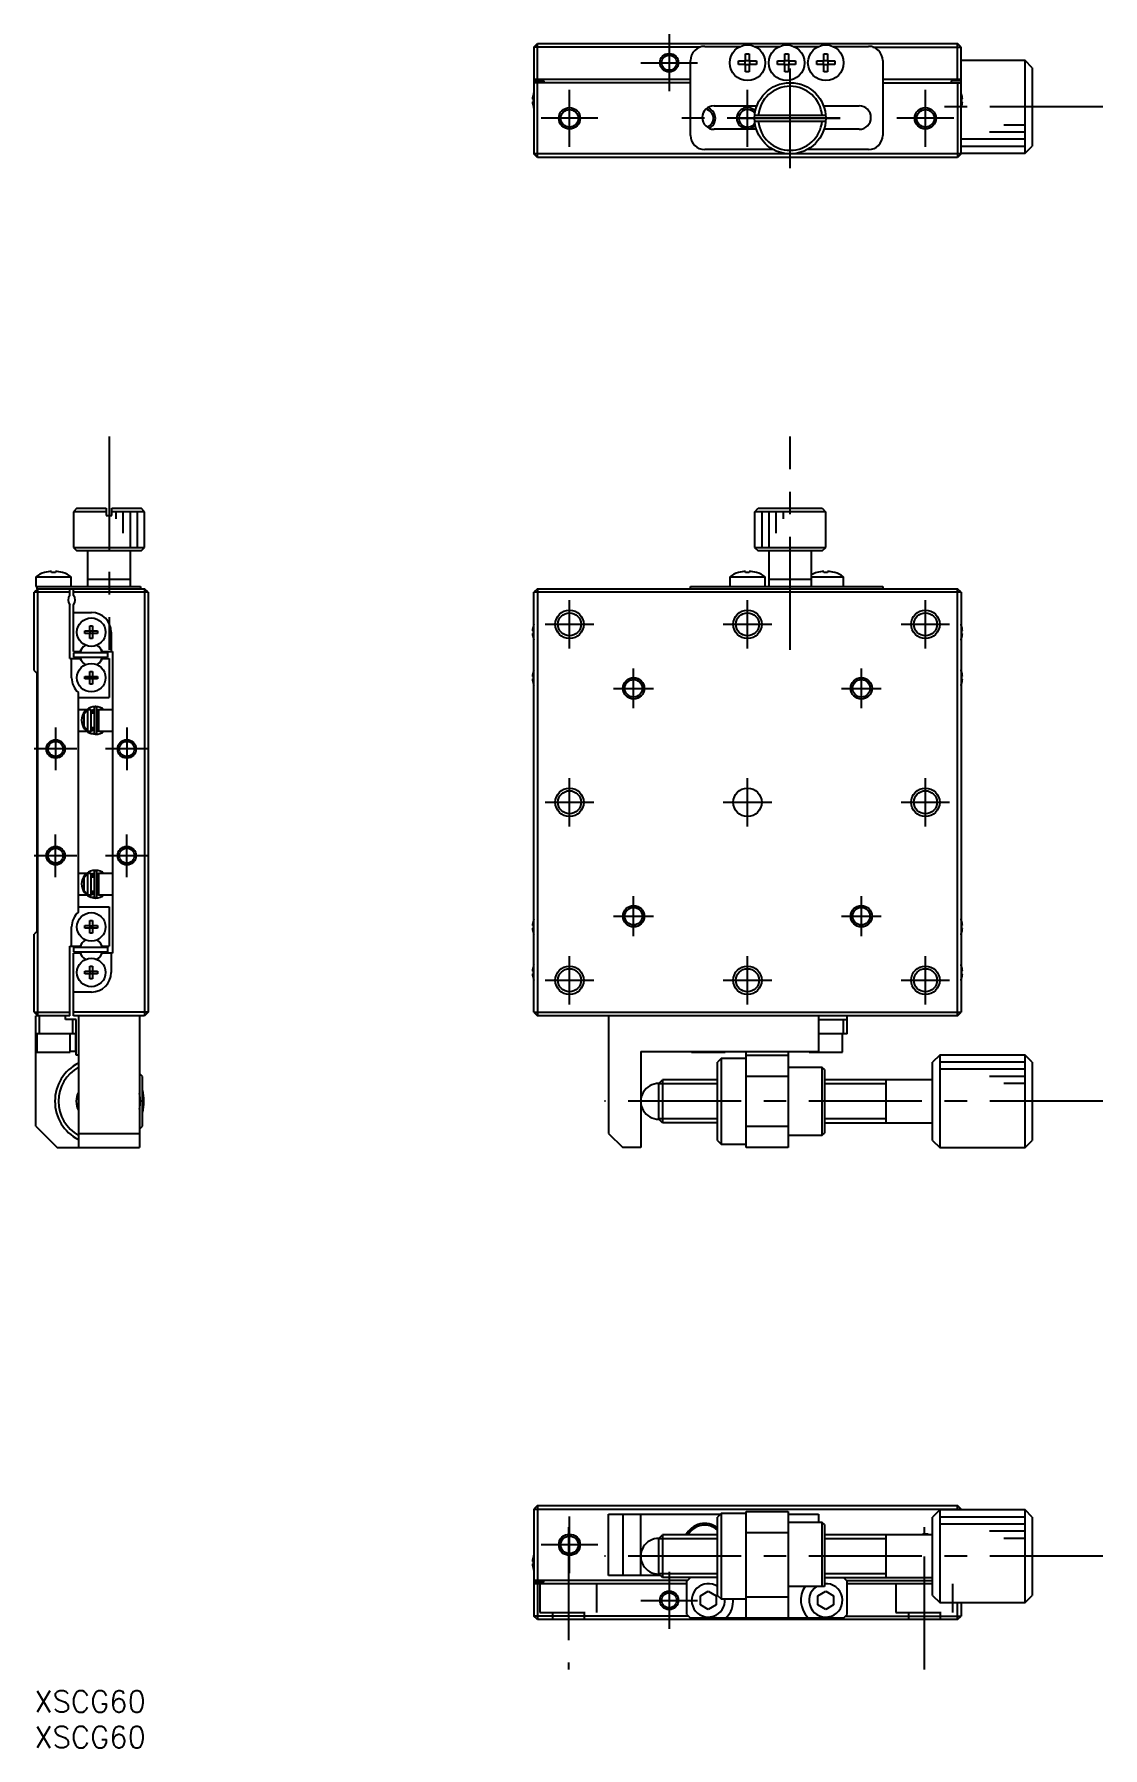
# Model space of a CAD drawing. Extents: x 0 to 337, y -8 to 233.
# Drawn here: x 0 to 150.1, y -8 to 232.7 of the extents above; entities that cross this region are included whole.
import ezdxf

# ---------------------------------------------------------------- set-up
doc = ezdxf.new("R2010")
doc.units = 0
doc.header["$LTSCALE"] = 0.5
doc.linetypes.add('CENTER', pattern=[50.8, 31.75, -6.35, 6.35, -6.35])
doc.linetypes.add('DASHED', pattern=[19.05, 12.7, -6.35])
for name, color, linetype in [('MSM_CENTER', 1, 'CENTER'), ('MSM_CONTINUOUS', 7, 'CONTINUOUS'), ('MSM_DASHED', 4, 'DASHED'), ('MSM_NARROW', 5, 'CONTINUOUS'), ('MSM_PART_NUMBER', 7, 'CONTINUOUS')]:
    doc.layers.add(name, color=color, linetype=linetype)
doc.styles.get("Standard").update_dxf_attribs({"font": 'txt.shx', "height": 3, "bigfont": 'bigfont.shx'})

# ---------------------------------------------------------------- blocks, each defined once
blk = doc.blocks.new('*U2')
at = {"layer": 'MSM_PART_NUMBER'}
blk.add_text('XSCG60', height=3, dxfattribs=at).set_placement((0, -3))
blk = doc.blocks.new('*U3')
at = {"layer": 'MSM_PART_NUMBER'}
blk.add_text('XSCG60', height=3, dxfattribs=at).set_placement((0, -8))

msp = doc.modelspace()

# ---------------------------------------------------------------- linework, layer by layer
at = {"layer": 'MSM_CENTER'}
for p, q in [((89.186748, 232.666986), (89.186748, 224.666987)), ((85.186749, 228.666987), (93.186748, 228.666987)), ((106.186748, 213.866987), (106.186748, 227.866987)), ((75.186749, 216.866988), (75.186749, 224.866987)), ((100.186749, 216.866988), (100.186749, 224.866987)), ((125.186749, 216.866988), (125.186749, 224.866987)), ((150.091819, 222.466987), (125.091819, 222.466987)), ((79.186748, 220.866987), (71.186749, 220.866987)), ((113.18675, 220.866987), (90.186752, 220.866987)), ((99.041104, 221.366987), (98.977826, 221.184803)), ((99.186748, 220.866987), (113.186748, 220.866987)), ((129.186747, 220.866987), (121.186749, 220.866987)), ((10.5, 176.191827), (10.5, 146.191827)), ((106.186748, 146.191827), (106.186748, 176.191827)), ((75.186748, 146.391827), (75.186748, 153.191827)), ((100.186748, 146.391827), (100.186748, 153.191827)), ((125.186748, 146.391827), (125.186748, 153.191827)), ((71.786748, 149.791827), (78.586748, 149.791827)), ((96.786748, 149.791827), (103.586748, 149.791827)), ((121.786748, 149.791827), (128.586748, 149.791827)), ((84.186748, 137.991827), (84.186748, 143.591827)), ((116.186748, 137.991827), (116.186748, 143.591827)), ((81.386748, 140.791827), (86.986748, 140.791827)), ((113.386748, 140.791827), (118.986748, 140.791827)), ((3, 135.291828), (3, 129.291826)), ((13, 135.291828), (13, 129.291826)), ((6.000002, 132.291827), (-0.000001, 132.291827)), ((16.000002, 132.291827), (9.999999, 132.291827)), ((75.186748, 121.391827), (75.186748, 128.191827)), ((100.186748, 121.391827), (100.186748, 128.191827)), ((125.186748, 121.391827), (125.186748, 128.191827)), ((71.786748, 124.791827), (78.586748, 124.791827)), ((96.786748, 124.791827), (103.586748, 124.791827)), ((121.786748, 124.791827), (128.586748, 124.791827)), ((3, 114.291826), (3, 120.291828)), ((13, 114.291826), (13, 120.291828)), ((6.000002, 117.291827), (-0.000001, 117.291827)), ((16.000002, 117.291827), (9.999999, 117.291827)), ((84.186748, 105.991827), (84.186748, 111.591827)), ((116.186748, 105.991827), (116.186748, 111.591827)), ((81.386748, 108.791827), (86.986748, 108.791827)), ((113.386748, 108.791827), (118.986748, 108.791827)), ((75.186748, 96.391827), (75.186748, 103.191827)), ((100.186748, 96.391827), (100.186748, 103.191827)), ((125.186748, 96.391827), (125.186748, 103.191827)), ((71.786748, 99.791827), (78.586748, 99.791827)), ((96.786748, 99.791827), (103.586748, 99.791827)), ((121.786748, 99.791827), (128.586748, 99.791827)), ((150.091819, 82.791827), (80.091819, 82.791827)), ((75.186749, 16.500001), (75.186749, 24.5)), ((75.036748, 23), (75.036748, 3)), ((125.036748, 3), (125.036748, 23)), ((79.186748, 20.5), (71.186749, 20.5)), ((150.091819, 18.9), (80.091819, 18.9)), ((89.186748, 16.699999), (89.186748, 8.700001)), ((85.186749, 12.700001), (93.186748, 12.700001))]:
    msp.add_line(p, q, dxfattribs=at)
at = {"layer": 'MSM_CONTINUOUS'}
for p, q in [((70.186748, 230.866987), (70.686748, 231.366987)), ((70.686748, 231.366987), (129.686748, 231.366987)), ((70.686748, 226.366987), (70.686748, 231.366987)), ((130.186748, 230.866987), (129.686748, 231.366987)), ((129.686748, 226.366987), (129.686748, 231.366987)), ((70.186748, 230.866987), (70.186748, 215.866987)), ((93.562248, 230.866987), (70.186748, 230.866987)), ((92.186748, 218.466987), (92.186748, 228.966987)), ((94.186748, 230.966987), (99.206952, 230.966987)), ((98.928159, 228.406987), (98.928159, 228.926987)), ((98.928159, 228.926987), (99.926748, 228.926987)), ((99.885373, 228.406987), (99.885373, 228.926987)), ((99.926748, 229.925576), (100.446748, 229.925576)), ((99.926748, 228.926987), (99.926748, 229.925576)), ((99.926748, 228.968362), (100.446748, 228.968362)), ((100.446748, 229.925576), (100.446748, 228.926987)), ((100.446748, 228.926987), (101.445338, 228.926987)), ((100.488123, 228.926987), (100.488123, 228.406987)), ((101.166544, 230.966987), (104.706952, 230.966987)), ((101.445338, 228.926987), (101.445338, 228.406987)), ((104.428159, 228.406987), (104.428159, 228.926987)), ((104.428159, 228.926987), (105.426748, 228.926987)), ((105.385373, 228.406987), (105.385373, 228.926987)), ((105.426748, 229.925576), (105.946748, 229.925576)), ((105.426748, 228.926987), (105.426748, 229.925576)), ((105.426748, 228.968362), (105.946748, 228.968362)), ((105.946748, 229.925576), (105.946748, 228.926987)), ((105.946748, 228.926987), (106.945338, 228.926987)), ((105.988123, 228.926987), (105.988123, 228.406987)), ((106.666544, 230.966987), (110.206952, 230.966987)), ((106.945338, 228.926987), (106.945338, 228.406987)), ((109.928159, 228.406987), (109.928159, 228.926987)), ((109.928159, 228.926987), (110.926748, 228.926987)), ((110.885373, 228.406987), (110.885373, 228.926987)), ((110.926748, 229.925576), (111.446748, 229.925576)), ((110.926748, 228.926987), (110.926748, 229.925576)), ((110.926748, 228.968362), (111.446748, 228.968362)), ((111.446748, 229.925576), (111.446748, 228.926987)), ((111.446748, 228.926987), (112.445338, 228.926987)), ((111.488123, 228.926987), (111.488123, 228.406987)), ((112.166544, 230.966987), (117.186748, 230.966987)), ((112.445338, 228.926987), (112.445338, 228.406987)), ((117.811248, 230.866987), (130.186748, 230.866987)), ((119.186748, 228.966987), (119.186748, 218.466987)), ((130.186748, 215.866987), (130.186748, 230.866987)), ((139.186748, 228.966987), (130.186748, 228.966987)), ((140.186748, 227.966987), (139.186748, 228.966987)), ((139.186748, 215.966987), (139.186748, 228.966987)), ((70.186748, 226.366987), (92.186748, 226.366987)), ((99.926748, 228.406987), (98.928159, 228.406987)), ((99.926748, 227.408397), (99.926748, 228.406987)), ((100.446748, 228.365612), (99.926748, 228.365612)), ((100.446748, 227.408397), (99.926748, 227.408397)), ((100.446748, 228.406987), (100.446748, 227.408397)), ((101.445338, 228.406987), (100.446748, 228.406987)), ((105.426748, 228.406987), (104.428159, 228.406987)), ((105.426748, 227.408397), (105.426748, 228.406987)), ((105.946748, 228.365612), (105.426748, 228.365612)), ((105.946748, 227.408397), (105.426748, 227.408397)), ((105.946748, 228.406987), (105.946748, 227.408397)), ((106.945338, 228.406987), (105.946748, 228.406987)), ((110.926748, 228.406987), (109.928159, 228.406987)), ((110.926748, 227.408397), (110.926748, 228.406987)), ((111.446748, 228.365612), (110.926748, 228.365612)), ((111.446748, 227.408397), (110.926748, 227.408397)), ((111.446748, 228.406987), (111.446748, 227.408397)), ((112.445338, 228.406987), (111.446748, 228.406987)), ((119.186748, 226.366987), (130.186748, 226.366987)), ((140.186748, 227.966987), (140.186748, 216.966987)), ((70.112604, 224.255603), (70.117226, 224.253348)), ((71.586748, 226.116987), (70.186748, 226.116987)), ((92.186748, 225.866987), (70.186748, 225.866987)), ((70.686748, 215.366987), (70.686748, 225.866987)), ((71.586748, 226.116987), (71.586748, 225.866987)), ((119.186748, 225.866987), (130.186748, 225.866987)), ((130.186748, 226.116987), (128.786748, 226.116987)), ((128.786748, 226.116987), (128.786748, 225.866987)), ((129.686748, 225.866987), (129.686748, 215.366987)), ((130.25627, 224.253348), (130.260892, 224.255603)), ((69.996889, 223.546987), (70.117226, 223.546987)), ((70.117226, 223.186987), (69.996889, 223.186987)), ((70.117226, 222.480625), (70.112604, 222.478371)), ((70.117226, 223.546987), (70.117226, 223.186987)), ((95.486748, 222.616987), (101.503, 222.616987)), ((110.870497, 222.616987), (115.886748, 222.616987)), ((130.25627, 223.546987), (130.376607, 223.546987)), ((130.25627, 223.186987), (130.25627, 223.546987)), ((130.376607, 223.186987), (130.25627, 223.186987)), ((130.260892, 222.478371), (130.25627, 222.480625)), ((101.433065, 219.316987), (95.486748, 219.316987)), ((111.170722, 221.266987), (101.202774, 221.266987)), ((101.202774, 220.466987), (111.170722, 220.466987)), ((115.886748, 219.316987), (110.940431, 219.316987)), ((139.186748, 215.966987), (140.186748, 216.966987)), ((70.686748, 215.366987), (70.186748, 215.866987)), ((130.186748, 215.866987), (70.186748, 215.866987)), ((129.686748, 215.366987), (70.686748, 215.366987)), ((103.81188, 216.466987), (94.186748, 216.466987)), ((117.186748, 216.466987), (108.561617, 216.466987)), ((130.186748, 215.866987), (129.686748, 215.366987)), ((130.186748, 215.966987), (139.186748, 215.966987)), ((6, 166.091827), (5.5, 165.591827)), ((6, 166.091827), (10.1, 166.091827)), ((10.1, 166.091827), (10.1, 165.091827)), ((10.9, 166.091827), (15, 166.091827)), ((10.9, 165.091827), (10.9, 166.091827)), ((15.5, 165.591827), (15, 166.091827)), ((101.202774, 165.591827), (101.704561, 166.091827)), ((101.704561, 166.091827), (110.668935, 166.091827)), ((110.668935, 166.091827), (111.170722, 165.591827)), ((10.1, 165.591827), (5.5, 165.591827)), ((5.5, 165.591827), (5.5, 160.591827)), ((10.1, 165.091827), (10.9, 165.091827)), ((15.5, 165.591827), (10.9, 165.591827)), ((15.5, 160.591827), (15.5, 165.591827)), ((101.186748, 165.091827), (101.202774, 165.091827)), ((101.186748, 165.091827), (101.186748, 160.591827)), ((101.202774, 165.091827), (101.202774, 165.591827)), ((111.170722, 165.591827), (101.202774, 165.591827)), ((111.170722, 165.591827), (111.170722, 165.091827)), ((111.170722, 165.091827), (111.186748, 165.091827)), ((111.186748, 160.591827), (111.186748, 165.091827)), ((5.5, 160.591827), (15.5, 160.591827)), ((5.5, 160.591827), (6, 160.091827)), ((15, 160.091827), (6, 160.091827)), ((7.5, 160.091827), (7.5, 155.091827)), ((13.5, 155.091827), (13.5, 160.091827)), ((15, 160.091827), (15.5, 160.591827)), ((101.186748, 160.591827), (111.186748, 160.591827)), ((101.186748, 160.591827), (101.686748, 160.091827)), ((110.686748, 160.091827), (101.686748, 160.091827)), ((103.186748, 160.091827), (103.186748, 155.091827)), ((109.186748, 155.091827), (109.186748, 160.091827)), ((110.686748, 160.091827), (111.186748, 160.591827)), ((0.2, 156.483485), (5.2, 156.483485)), ((0.2, 156.483485), (0.2, 155.091827)), ((1.441411, 157.054408), (1.438067, 157.061263)), ((2.44, 157.054408), (2.44, 157.22678)), ((2.96, 157.054408), (2.44, 157.054408)), ((2.96, 157.22678), (2.96, 157.054408)), ((3.961933, 157.061263), (3.95859, 157.054408)), ((5.2, 155.091827), (5.2, 156.483485)), ((97.686748, 156.483485), (102.686748, 156.483485)), ((97.686748, 156.483485), (97.686748, 155.091827)), ((98.928159, 157.054408), (98.924815, 157.061263)), ((99.926748, 157.054408), (99.926748, 157.22678)), ((100.446748, 157.054408), (99.926748, 157.054408)), ((100.446748, 157.22678), (100.446748, 157.054408)), ((101.448681, 157.061263), (101.445338, 157.054408)), ((102.686748, 155.091827), (102.686748, 156.483485)), ((109.186748, 156.483485), (113.686748, 156.483485)), ((109.928159, 157.054408), (109.924815, 157.061263)), ((110.926748, 157.054408), (110.926748, 157.22678)), ((111.446748, 157.054408), (110.926748, 157.054408)), ((111.446748, 157.22678), (111.446748, 157.054408)), ((112.448681, 157.061263), (112.445338, 157.054408)), ((113.686748, 155.091827), (113.686748, 156.483485)), ((0.5, 154.791827), (0, 154.291827)), ((0, 143.291827), (0, 154.291827)), ((5, 154.291827), (0, 154.291827)), ((0.2, 155.091827), (14.9, 155.091827)), ((0.4, 154.791827), (0.4, 155.091827)), ((0.4, 154.791827), (15.5, 154.791827)), ((0.5, 94.791827), (0.5, 154.791827)), ((5, 153.853265), (5, 154.791827)), ((5.5, 153.853265), (5.5, 154.791827)), ((16, 154.291827), (5.5, 154.291827)), ((13.5, 156.091827), (7.5, 156.091827)), ((14.9, 155.091827), (14.9, 154.791827)), ((16, 154.291827), (15.5, 154.791827)), ((15.5, 154.791827), (15.5, 94.791827)), ((16, 154.291827), (16, 95.291827)), ((70.686748, 154.791827), (70.186748, 154.291827)), ((70.186748, 95.291827), (70.186748, 154.291827)), ((130.186748, 154.291827), (70.186748, 154.291827)), ((70.686748, 154.791827), (129.686748, 154.791827)), ((70.686748, 154.791827), (70.686748, 94.791827)), ((92.186748, 154.791827), (92.186748, 155.091827)), ((92.186748, 155.091827), (119.186748, 155.091827)), ((109.186748, 156.091827), (103.186748, 156.091827)), ((119.186748, 155.091827), (119.186748, 154.791827)), ((130.186748, 154.291827), (129.686748, 154.791827)), ((129.686748, 94.791827), (129.686748, 154.791827)), ((130.186748, 154.291827), (130.186748, 95.291827)), ((5, 144.991827), (5, 152.53039)), ((5.5, 145.991827), (5.5, 152.53039)), ((5.5, 151.441827), (8.05, 151.441827)), ((7.82, 149.578189), (8.18, 149.578189)), ((7.82, 148.871827), (7.82, 149.578189)), ((8.18, 149.578189), (8.18, 148.871827)), ((70.112604, 149.580443), (70.117226, 149.578189)), ((130.25627, 149.578189), (130.260892, 149.580443)), ((7.113639, 148.871827), (7.82, 148.871827)), ((7.113639, 148.511827), (7.113639, 148.871827)), ((7.82, 148.511827), (7.113639, 148.511827)), ((7.830373, 148.861455), (7.82, 148.871827)), ((7.830373, 148.5222), (7.82, 148.511827)), ((7.82, 147.805466), (7.82, 148.511827)), ((8.18, 147.805466), (7.82, 147.805466)), ((7.830373, 148.861455), (8.169628, 148.861455)), ((7.830373, 148.5222), (7.830373, 148.861455)), ((8.169628, 148.5222), (7.830373, 148.5222)), ((8.169628, 148.861455), (8.18, 148.871827)), ((8.169628, 148.861455), (8.169628, 148.5222)), ((8.169628, 148.5222), (8.18, 148.511827)), ((8.18, 148.871827), (8.886362, 148.871827)), ((8.886362, 148.511827), (8.18, 148.511827)), ((8.18, 148.511827), (8.18, 147.805466)), ((8.886362, 148.871827), (8.886362, 148.511827)), ((10.8, 148.691827), (10.8, 145.991827)), ((69.996889, 148.871827), (70.117226, 148.871827)), ((70.117226, 148.511827), (69.996889, 148.511827)), ((70.117226, 147.805466), (70.112604, 147.803211)), ((70.117226, 148.871827), (70.117226, 148.511827)), ((130.25627, 148.511827), (130.25627, 148.871827)), ((130.25627, 148.871827), (130.376607, 148.871827)), ((130.376607, 148.511827), (130.25627, 148.511827)), ((130.260892, 147.803211), (130.25627, 147.805466)), ((5, 144.991827), (6.449195, 144.991827)), ((5.25, 142.291827), (5.25, 144.991827)), ((5.5, 145.991827), (6.449195, 145.991827)), ((10.3, 145.791827), (5.5, 145.791827)), ((5.5, 145.791827), (5.5, 145.191827)), ((5.5, 145.191827), (10.3, 145.191827)), ((6.449195, 145.991827), (6.599361, 146.251923)), ((6.599361, 144.731732), (6.449195, 144.991827)), ((9.40064, 146.251923), (9.550806, 145.991827)), ((9.550806, 144.991827), (9.40064, 144.731732)), ((9.550806, 145.991827), (11, 145.991827)), ((9.550806, 144.991827), (10.5, 144.991827)), ((10.3, 145.791827), (10.3, 145.191827)), ((10.5, 144.991827), (10.5, 139.491827)), ((11, 145.991827), (11, 103.591827)), ((0, 143.291827), (0.35, 142.941827)), ((0.35, 142.941827), (0.35, 106.641827)), ((7.113639, 142.471827), (7.82, 142.471827)), ((7.113639, 142.111827), (7.113639, 142.471827)), ((7.82, 142.111827), (7.113639, 142.111827)), ((7.82, 143.178189), (8.18, 143.178189)), ((7.82, 142.471827), (7.82, 143.178189)), ((7.830373, 142.461455), (7.82, 142.471827)), ((7.830373, 142.1222), (7.82, 142.111827)), ((7.82, 141.405466), (7.82, 142.111827)), ((7.830373, 142.461455), (8.169628, 142.461455)), ((7.830373, 142.1222), (7.830373, 142.461455)), ((8.169628, 142.1222), (7.830373, 142.1222)), ((8.169628, 142.461455), (8.18, 142.471827)), ((8.169628, 142.461455), (8.169628, 142.1222)), ((8.169628, 142.1222), (8.18, 142.111827)), ((8.18, 143.178189), (8.18, 142.471827)), ((8.18, 142.471827), (8.886362, 142.471827)), ((8.886362, 142.111827), (8.18, 142.111827)), ((8.18, 142.111827), (8.18, 141.405466)), ((8.886362, 142.471827), (8.886362, 142.111827)), ((69.996889, 142.471827), (70.117226, 142.471827)), ((70.117226, 142.111827), (69.996889, 142.111827)), ((70.112604, 143.180443), (70.117226, 143.178189)), ((70.117226, 142.471827), (70.117226, 142.111827)), ((130.25627, 143.178189), (130.260892, 143.180443)), ((130.25627, 142.111827), (130.25627, 142.471827)), ((130.25627, 142.471827), (130.376607, 142.471827)), ((130.376607, 142.111827), (130.25627, 142.111827)), ((6.2, 109.37089), (6.2, 140.212765)), ((8.18, 141.405466), (7.82, 141.405466)), ((70.117226, 141.405466), (70.112604, 141.403211)), ((130.260892, 141.403211), (130.25627, 141.405466)), ((6.2, 139.491827), (10.5, 139.491827)), ((7.363755, 137.791827), (6.2, 137.791827)), ((7, 137.208343), (7.5, 137.737511)), ((7, 135.375312), (7, 137.208343)), ((8, 137.791827), (7.5, 137.791827)), ((7.5, 137.791827), (7.5, 134.791827)), ((7.835914, 138.079409), (7.817923, 138.071609)), ((7.892355, 138.101649), (7.835469, 138.080267)), ((7.988705, 137.721633), (8.00325, 137.727399)), ((7.999842, 137.727037), (8.404958, 137.835516)), ((8, 134.791827), (8, 137.791827)), ((8.405, 137.291827), (8, 137.291827)), ((8.00325, 137.727399), (8.017511, 137.732214)), ((8.017511, 137.732214), (8.032004, 137.7363)), ((8.032004, 137.7363), (8.04669, 137.739643)), ((8.04669, 137.739643), (8.061532, 137.742234)), ((8.061532, 137.742234), (8.076491, 137.744064)), ((8.076491, 137.744064), (8.091527, 137.745128)), ((8.091527, 137.745128), (8.106601, 137.745422)), ((8.106601, 137.745422), (8.121673, 137.744945)), ((8.121673, 137.744945), (8.136702, 137.743699)), ((8.136702, 137.743699), (8.15165, 137.741686)), ((8.15165, 137.741686), (8.166477, 137.738913)), ((8.166477, 137.738913), (8.181143, 137.735387)), ((8.181143, 137.735387), (8.195611, 137.731119)), ((8.195611, 137.731119), (8.209842, 137.726121)), ((8.2, 137.291827), (8.2, 137.730011)), ((8.209842, 137.726121), (8.2238, 137.720407)), ((8.2238, 137.720407), (8.237449, 137.713995)), ((8.237449, 137.713995), (8.250754, 137.706901)), ((8.250754, 137.706901), (8.263683, 137.699147)), ((8.263683, 137.699147), (8.276203, 137.690754)), ((8.276203, 137.690754), (8.288284, 137.681744)), ((8.288284, 137.681744), (8.299897, 137.672143)), ((8.299897, 137.672143), (8.311014, 137.661977)), ((8.311014, 137.661977), (8.321609, 137.651271)), ((8.321609, 137.651271), (8.331657, 137.640056)), ((8.331657, 137.640056), (8.341136, 137.628359)), ((8.341136, 137.628359), (8.350024, 137.616211)), ((8.350024, 137.616211), (8.358301, 137.603642)), ((8.358301, 137.603642), (8.365948, 137.590684)), ((8.365948, 137.590684), (8.37295, 137.577369)), ((8.37295, 137.577369), (8.379291, 137.563731)), ((8.379291, 137.563731), (8.384958, 137.549801)), ((8.384958, 137.549801), (8.389938, 137.535615)), ((8.389938, 137.535615), (8.394221, 137.521205)), ((8.394221, 137.521205), (8.397798, 137.506607)), ((8.397798, 137.506607), (8.400662, 137.491854)), ((8.400662, 137.491854), (8.402807, 137.476983)), ((8.402807, 137.476983), (8.404229, 137.462027)), ((8.404229, 137.462027), (8.404925, 137.447023)), ((8.404925, 137.447023), (8.405, 137.440328)), ((8.405, 138.041827), (8.405, 134.541827)), ((8.795, 134.541827), (8.795, 138.041827)), ((9, 137.291827), (8.795, 137.291827)), ((8.795056, 137.835193), (9.000247, 137.795196)), ((9, 137.791827), (9, 134.791827)), ((11, 137.791827), (9, 137.791827)), ((9.000247, 137.795196), (9.012434, 137.791913)), ((6.2, 134.791827), (7.363385, 134.791827)), ((7.5, 134.846144), (7, 135.375312)), ((7.5, 134.791827), (8, 134.791827)), ((7.894304, 134.731627), (7.924495, 134.791829)), ((7.929158, 134.779839), (7.922714, 134.767205)), ((7.935488, 134.791827), (7.929158, 134.779839)), ((7.98665, 134.861862), (7.974361, 134.867189)), ((7.997026, 134.858615), (7.988705, 134.862022)), ((8.011205, 134.85347), (7.997026, 134.858615)), ((8, 135.291827), (8.405, 135.291827)), ((8.025628, 134.849054), (8.011205, 134.85347)), ((8.040258, 134.845379), (8.025628, 134.849054)), ((8.055055, 134.842456), (8.040258, 134.845379)), ((8.06998, 134.840292), (8.055055, 134.842456)), ((8.084995, 134.838894), (8.06998, 134.840292)), ((8.10006, 134.838266), (8.084995, 134.838894)), ((8.115133, 134.838408), (8.10006, 134.838266)), ((8.130176, 134.83932), (8.115133, 134.838408)), ((8.14515, 134.840998), (8.130176, 134.83932)), ((8.160014, 134.843437), (8.14515, 134.840998)), ((8.17473, 134.846629), (8.160014, 134.843437)), ((8.18926, 134.850564), (8.17473, 134.846629)), ((8.203567, 134.85523), (8.18926, 134.850564)), ((8.2, 134.853633), (8.2, 135.291827)), ((8.217614, 134.860613), (8.203567, 134.85523)), ((8.231367, 134.866699), (8.217614, 134.860613)), ((8.244791, 134.873468), (8.231367, 134.866699)), ((8.257854, 134.880902), (8.244791, 134.873468)), ((8.270523, 134.88898), (8.257854, 134.880902)), ((8.282769, 134.89768), (8.270523, 134.88898)), ((8.294562, 134.906979), (8.282769, 134.89768)), ((8.305875, 134.916851), (8.294562, 134.906979)), ((8.316682, 134.927272), (8.305875, 134.916851)), ((8.326958, 134.938214), (8.316682, 134.927272)), ((8.336679, 134.949648), (8.326958, 134.938214)), ((8.345824, 134.961547), (8.336679, 134.949648)), ((8.354373, 134.97388), (8.345824, 134.961547)), ((8.362306, 134.986618), (8.354373, 134.97388)), ((8.369606, 134.999728), (8.362306, 134.986618)), ((8.376257, 135.01318), (8.369606, 134.999728)), ((8.382245, 135.026941), (8.376257, 135.01318)), ((8.387556, 135.040977), (8.382245, 135.026941)), ((8.392178, 135.055257), (8.387556, 135.040977)), ((8.396102, 135.069745), (8.392178, 135.055257)), ((8.39932, 135.084408), (8.396102, 135.069745)), ((8.401823, 135.099212), (8.39932, 135.084408)), ((8.403607, 135.114122), (8.401823, 135.099212)), ((8.404667, 135.129101), (8.403607, 135.114122)), ((8.405, 135.143327), (8.404667, 135.129101)), ((8.795, 135.291827), (9, 135.291827)), ((9.011591, 134.790696), (8.795024, 134.748145)), ((9, 134.791827), (11, 134.791827)), ((7.806309, 134.517198), (7.827182, 134.508017)), ((7.826603, 134.508209), (7.894304, 134.731627)), ((7.832084, 134.519375), (7.83188, 134.51383)), ((7.83188, 134.51383), (7.832209, 134.509409)), ((7.832821, 134.526006), (7.832084, 134.519375)), ((7.832209, 134.509409), (7.8327, 134.507177)), ((7.8327, 134.507177), (7.83474, 134.50381)), ((7.834084, 134.53368), (7.832821, 134.526006)), ((7.835867, 134.542345), (7.834084, 134.53368)), ((7.83474, 134.50381), (7.835469, 134.503388)), ((7.835469, 134.503388), (7.865636, 134.491333)), ((7.838157, 134.551943), (7.835867, 134.542345)), ((7.840938, 134.562412), (7.838157, 134.551943)), ((7.844193, 134.57368), (7.840938, 134.562412)), ((7.847899, 134.585674), (7.844193, 134.57368)), ((7.852033, 134.598313), (7.847899, 134.585674)), ((7.856565, 134.611514), (7.852033, 134.598313)), ((7.861468, 134.625188), (7.856565, 134.611514)), ((7.866706, 134.639245), (7.861468, 134.625188)), ((7.865636, 134.491333), (7.898056, 134.480175)), ((7.872247, 134.65359), (7.866706, 134.639245)), ((7.878053, 134.66813), (7.872247, 134.65359)), ((7.884085, 134.682766), (7.878053, 134.66813)), ((7.890304, 134.697402), (7.884085, 134.682766)), ((7.884953, 134.484131), (8.572408, 134.348172)), ((7.896667, 134.711941), (7.890304, 134.697402)), ((7.903133, 134.726285), (7.896667, 134.711941)), ((7.898056, 134.480175), (7.930983, 134.470652)), ((7.909658, 134.740339), (7.903133, 134.726285)), ((7.9162, 134.754009), (7.909658, 134.740339)), ((7.922714, 134.767205), (7.9162, 134.754009)), ((7.930983, 134.470652), (7.964334, 134.462789)), ((7.964334, 134.462789), (7.998029, 134.456603)), ((7.998029, 134.456603), (8.031984, 134.452111)), ((8.031984, 134.452111), (8.066116, 134.449322)), ((8.066116, 134.449322), (8.100342, 134.448242)), ((8.100342, 134.448242), (8.134578, 134.448874)), ((8.134578, 134.448874), (8.168741, 134.451217)), ((8.168741, 134.451217), (8.202747, 134.455264)), ((8.202747, 134.455264), (8.236513, 134.461006)), ((8.236513, 134.461006), (8.269957, 134.468428)), ((8.269957, 134.468428), (8.302997, 134.477514)), ((8.302997, 134.477514), (8.335552, 134.48824)), ((8.335552, 134.48824), (8.367542, 134.500583)), ((8.367542, 134.500583), (8.398889, 134.51451)), ((8.398889, 134.51451), (8.406548, 134.518203)), ((7.363755, 114.791827), (6.2, 114.791827)), ((7, 114.208343), (7.5, 114.737511)), ((7, 112.375312), (7, 114.208343)), ((8, 114.791827), (7.5, 114.791827)), ((7.5, 114.791827), (7.5, 111.791827)), ((7.835914, 115.079409), (7.817923, 115.071609)), ((7.892355, 115.101649), (7.835469, 115.080267)), ((7.988705, 114.721633), (8.00325, 114.727399)), ((7.999842, 114.727037), (8.404958, 114.835516)), ((8, 111.791827), (8, 114.791827)), ((8.405, 114.291827), (8, 114.291827)), ((8.00325, 114.727399), (8.017511, 114.732214)), ((8.017511, 114.732214), (8.032004, 114.7363)), ((8.032004, 114.7363), (8.04669, 114.739643)), ((8.04669, 114.739643), (8.061532, 114.742234)), ((8.061532, 114.742234), (8.076491, 114.744064)), ((8.076491, 114.744064), (8.091527, 114.745128)), ((8.091527, 114.745128), (8.106601, 114.745422)), ((8.106601, 114.745422), (8.121673, 114.744945)), ((8.121673, 114.744945), (8.136702, 114.743699)), ((8.136702, 114.743699), (8.15165, 114.741686)), ((8.15165, 114.741686), (8.166477, 114.738913)), ((8.166477, 114.738913), (8.181143, 114.735387)), ((8.181143, 114.735387), (8.195611, 114.731119)), ((8.195611, 114.731119), (8.209842, 114.726121)), ((8.2, 114.291827), (8.2, 114.730011)), ((8.209842, 114.726121), (8.2238, 114.720407)), ((8.2238, 114.720407), (8.237449, 114.713995)), ((8.237449, 114.713995), (8.250754, 114.706901)), ((8.250754, 114.706901), (8.263683, 114.699147)), ((8.263683, 114.699147), (8.276203, 114.690754)), ((8.276203, 114.690754), (8.288284, 114.681744)), ((8.288284, 114.681744), (8.299897, 114.672143)), ((8.299897, 114.672143), (8.311014, 114.661977)), ((8.311014, 114.661977), (8.321609, 114.651271)), ((8.321609, 114.651271), (8.331657, 114.640056)), ((8.331657, 114.640056), (8.341136, 114.628359)), ((8.341136, 114.628359), (8.350024, 114.616211)), ((8.350024, 114.616211), (8.358301, 114.603642)), ((8.358301, 114.603642), (8.365948, 114.590684)), ((8.365948, 114.590684), (8.37295, 114.577369)), ((8.37295, 114.577369), (8.379291, 114.563731)), ((8.379291, 114.563731), (8.384958, 114.549801)), ((8.384958, 114.549801), (8.389938, 114.535615)), ((8.389938, 114.535615), (8.394221, 114.521205)), ((8.394221, 114.521205), (8.397798, 114.506607)), ((8.397798, 114.506607), (8.400662, 114.491854)), ((8.400662, 114.491854), (8.402807, 114.476983)), ((8.402807, 114.476983), (8.404229, 114.462027)), ((8.404229, 114.462027), (8.404925, 114.447023)), ((8.404925, 114.447023), (8.405, 114.440328)), ((8.405, 115.041827), (8.405, 111.541827)), ((8.795, 111.541827), (8.795, 115.041827)), ((9, 114.291827), (8.795, 114.291827)), ((8.795056, 114.835193), (9.000247, 114.795196)), ((9, 114.791827), (9, 111.791827)), ((11, 114.791827), (9, 114.791827)), ((9.000247, 114.795196), (9.012434, 114.791913)), ((6.2, 111.791827), (7.363385, 111.791827)), ((7.5, 111.846144), (7, 112.375312)), ((7.5, 111.791827), (8, 111.791827)), ((7.806309, 111.517198), (7.833303, 111.505381)), ((7.826603, 111.508209), (7.894304, 111.731627)), ((7.832084, 111.519375), (7.83188, 111.51383)), ((7.83188, 111.51383), (7.832209, 111.509409)), ((7.832821, 111.526006), (7.832084, 111.519375)), ((7.832209, 111.509409), (7.8327, 111.507177)), ((7.8327, 111.507177), (7.83474, 111.50381)), ((7.834084, 111.53368), (7.832821, 111.526006)), ((7.835867, 111.542345), (7.834084, 111.53368)), ((7.83474, 111.50381), (7.835469, 111.503388)), ((7.835469, 111.503388), (7.865636, 111.491333)), ((7.838157, 111.551943), (7.835867, 111.542345)), ((7.840938, 111.562412), (7.838157, 111.551943)), ((7.844193, 111.57368), (7.840938, 111.562412)), ((7.847899, 111.585674), (7.844193, 111.57368)), ((7.852033, 111.598313), (7.847899, 111.585674)), ((7.856565, 111.611514), (7.852033, 111.598313)), ((7.861468, 111.625188), (7.856565, 111.611514)), ((7.866706, 111.639245), (7.861468, 111.625188)), ((7.865636, 111.491333), (7.898056, 111.480175)), ((7.872247, 111.65359), (7.866706, 111.639245)), ((7.878053, 111.66813), (7.872247, 111.65359)), ((7.884085, 111.682766), (7.878053, 111.66813)), ((7.890304, 111.697402), (7.884085, 111.682766)), ((7.884953, 111.484131), (8.572408, 111.348172)), ((7.896667, 111.711941), (7.890304, 111.697402)), ((7.894304, 111.731627), (7.924495, 111.791829)), ((7.903133, 111.726285), (7.896667, 111.711941)), ((7.898056, 111.480175), (7.930983, 111.470652)), ((7.909658, 111.740339), (7.903133, 111.726285)), ((7.9162, 111.754009), (7.909658, 111.740339)), ((7.922714, 111.767205), (7.9162, 111.754009)), ((7.929158, 111.779839), (7.922714, 111.767205)), ((7.935488, 111.791827), (7.929158, 111.779839)), ((7.930983, 111.470652), (7.964334, 111.462789)), ((7.964334, 111.462789), (7.998029, 111.456603)), ((7.98665, 111.861862), (7.974361, 111.867189)), ((7.997026, 111.858615), (7.988705, 111.862022)), ((8.011205, 111.85347), (7.997026, 111.858615)), ((7.998029, 111.456603), (8.031984, 111.452111)), ((8, 112.291827), (8.405, 112.291827)), ((8.025628, 111.849054), (8.011205, 111.85347)), ((8.040258, 111.845379), (8.025628, 111.849054)), ((8.031984, 111.452111), (8.066116, 111.449322)), ((8.055055, 111.842456), (8.040258, 111.845379)), ((8.06998, 111.840292), (8.055055, 111.842456)), ((8.066116, 111.449322), (8.100342, 111.448242)), ((8.084995, 111.838894), (8.06998, 111.840292)), ((8.10006, 111.838266), (8.084995, 111.838894)), ((8.115133, 111.838408), (8.10006, 111.838266)), ((8.100342, 111.448242), (8.134578, 111.448874)), ((8.130176, 111.83932), (8.115133, 111.838408)), ((8.14515, 111.840998), (8.130176, 111.83932)), ((8.134578, 111.448874), (8.168741, 111.451217)), ((8.160014, 111.843437), (8.14515, 111.840998)), ((8.17473, 111.846629), (8.160014, 111.843437)), ((8.168741, 111.451217), (8.202747, 111.455264)), ((8.18926, 111.850564), (8.17473, 111.846629)), ((8.203567, 111.85523), (8.18926, 111.850564)), ((8.2, 111.853633), (8.2, 112.291827)), ((8.202747, 111.455264), (8.236513, 111.461006)), ((8.217614, 111.860613), (8.203567, 111.85523)), ((8.231367, 111.866699), (8.217614, 111.860613)), ((8.244791, 111.873468), (8.231367, 111.866699)), ((8.236513, 111.461006), (8.269957, 111.468428)), ((8.257854, 111.880902), (8.244791, 111.873468)), ((8.270523, 111.88898), (8.257854, 111.880902)), ((8.269957, 111.468428), (8.302997, 111.477514)), ((8.282769, 111.89768), (8.270523, 111.88898)), ((8.294562, 111.906979), (8.282769, 111.89768)), ((8.305875, 111.916851), (8.294562, 111.906979)), ((8.302997, 111.477514), (8.335552, 111.48824)), ((8.316682, 111.927272), (8.305875, 111.916851)), ((8.326958, 111.938214), (8.316682, 111.927272)), ((8.336679, 111.949648), (8.326958, 111.938214)), ((8.335552, 111.48824), (8.367542, 111.500583)), ((8.345824, 111.961547), (8.336679, 111.949648)), ((8.354373, 111.97388), (8.345824, 111.961547)), ((8.362306, 111.986618), (8.354373, 111.97388)), ((8.369606, 111.999728), (8.362306, 111.986618)), ((8.367542, 111.500583), (8.398889, 111.51451)), ((8.376257, 112.01318), (8.369606, 111.999728)), ((8.382245, 112.026941), (8.376257, 112.01318)), ((8.387556, 112.040977), (8.382245, 112.026941)), ((8.392178, 112.055257), (8.387556, 112.040977)), ((8.396102, 112.069745), (8.392178, 112.055257)), ((8.39932, 112.084408), (8.396102, 112.069745)), ((8.398889, 111.51451), (8.406548, 111.518203)), ((8.401823, 112.099212), (8.39932, 112.084408)), ((8.403607, 112.114122), (8.401823, 112.099212)), ((8.404667, 112.129101), (8.403607, 112.114122)), ((8.405, 112.143327), (8.404667, 112.129101)), ((8.795, 112.291827), (9, 112.291827)), ((9.011591, 111.790696), (8.795024, 111.748145)), ((9, 111.791827), (11, 111.791827)), ((6.2, 110.091827), (10.5, 110.091827)), ((10.5, 110.091827), (10.5, 104.591827)), ((0.35, 106.641827), (0, 106.291827)), ((0, 95.291827), (0, 106.291827)), ((5.25, 104.591827), (5.25, 107.291827)), ((7.113639, 107.471827), (7.82, 107.471827)), ((7.113639, 107.111827), (7.113639, 107.471827)), ((7.82, 107.111827), (7.113639, 107.111827)), ((7.82, 108.178189), (8.18, 108.178189)), ((7.82, 107.471827), (7.82, 108.178189)), ((7.830373, 107.461455), (7.82, 107.471827)), ((7.830373, 107.1222), (7.82, 107.111827)), ((7.82, 106.405466), (7.82, 107.111827)), ((8.18, 106.405466), (7.82, 106.405466)), ((7.830373, 107.461455), (8.169628, 107.461455)), ((7.830373, 107.1222), (7.830373, 107.461455)), ((8.169628, 107.1222), (7.830373, 107.1222)), ((8.169628, 107.461455), (8.18, 107.471827)), ((8.169628, 107.461455), (8.169628, 107.1222)), ((8.169628, 107.1222), (8.18, 107.111827)), ((8.18, 108.178189), (8.18, 107.471827)), ((8.18, 107.471827), (8.886362, 107.471827)), ((8.886362, 107.111827), (8.18, 107.111827)), ((8.18, 107.111827), (8.18, 106.405466)), ((8.886362, 107.471827), (8.886362, 107.111827)), ((69.996889, 107.471827), (70.117226, 107.471827)), ((70.117226, 107.111827), (69.996889, 107.111827)), ((70.112604, 108.180443), (70.117226, 108.178189)), ((70.117226, 106.405466), (70.112604, 106.403211)), ((70.117226, 107.471827), (70.117226, 107.111827)), ((130.25627, 108.178189), (130.260892, 108.180443)), ((130.25627, 107.111827), (130.25627, 107.471827)), ((130.25627, 107.471827), (130.376607, 107.471827)), ((130.376607, 107.111827), (130.25627, 107.111827)), ((130.260892, 106.403211), (130.25627, 106.405466)), ((5, 104.591827), (6.449195, 104.591827)), ((5, 94.791827), (5, 104.591827)), ((10.3, 104.391827), (5.5, 104.391827)), ((5.5, 104.391827), (5.5, 103.791827)), ((5.5, 103.791827), (10.3, 103.791827)), ((6.449195, 103.591827), (5.5, 103.591827)), ((5.5, 94.791827), (5.5, 103.591827)), ((6.599361, 104.851923), (6.449195, 104.591827)), ((6.449195, 103.591827), (6.599361, 103.331732)), ((9.550806, 104.591827), (9.40064, 104.851923)), ((9.40064, 103.331732), (9.550806, 103.591827)), ((9.550806, 104.591827), (10.5, 104.591827)), ((11, 103.591827), (9.550806, 103.591827)), ((10.3, 104.391827), (10.3, 103.791827)), ((10.8, 103.591827), (10.8, 100.891827)), ((7.82, 101.778189), (8.18, 101.778189)), ((7.82, 101.071827), (7.82, 101.778189)), ((8.18, 101.778189), (8.18, 101.071827)), ((70.112604, 101.780443), (70.117226, 101.778189)), ((130.25627, 101.778189), (130.260892, 101.780443)), ((7.113639, 101.071827), (7.82, 101.071827)), ((7.113639, 100.711827), (7.113639, 101.071827)), ((7.82, 100.711827), (7.113639, 100.711827)), ((7.830373, 101.061455), (7.82, 101.071827)), ((7.830373, 100.7222), (7.82, 100.711827)), ((7.82, 100.005466), (7.82, 100.711827)), ((8.18, 100.005466), (7.82, 100.005466)), ((7.830373, 101.061455), (8.169628, 101.061455)), ((7.830373, 100.7222), (7.830373, 101.061455)), ((8.169628, 100.7222), (7.830373, 100.7222)), ((8.169628, 101.061455), (8.18, 101.071827)), ((8.169628, 101.061455), (8.169628, 100.7222)), ((8.169628, 100.7222), (8.18, 100.711827)), ((8.18, 101.071827), (8.886362, 101.071827)), ((8.886362, 100.711827), (8.18, 100.711827)), ((8.18, 100.711827), (8.18, 100.005466)), ((8.886362, 101.071827), (8.886362, 100.711827)), ((69.996889, 101.071827), (70.117226, 101.071827)), ((70.117226, 100.711827), (69.996889, 100.711827)), ((70.117226, 100.005466), (70.112604, 100.003211)), ((70.117226, 101.071827), (70.117226, 100.711827)), ((130.25627, 100.711827), (130.25627, 101.071827)), ((130.25627, 101.071827), (130.376607, 101.071827)), ((130.376607, 100.711827), (130.25627, 100.711827)), ((130.260892, 100.003211), (130.25627, 100.005466)), ((8.05, 98.141827), (5.5, 98.141827)), ((0, 95.291827), (0.5, 94.791827)), ((0, 95.291827), (5, 95.291827)), ((5, 94.791827), (0.2, 94.791827)), ((0.2, 79.291827), (0.2, 94.791827)), ((0.7, 94.791827), (0.7, 92.291827)), ((4.4, 94.291827), (4.4, 94.791827)), ((5.9, 94.291827), (4.4, 94.291827)), ((5.4, 92.291827), (5.4, 94.291827)), ((16, 95.291827), (5.5, 95.291827)), ((15.5, 94.791827), (5.5, 94.791827)), ((5.9, 89.291827), (5.9, 94.291827)), ((6.2, 94.791827), (6.2, 76.291827)), ((14.8, 94.791827), (14.8, 76.291827)), ((16, 95.291827), (15.5, 94.791827)), ((70.186748, 95.291827), (70.686748, 94.791827)), ((70.186748, 95.291827), (130.186748, 95.291827)), ((129.686748, 94.791827), (70.686748, 94.791827)), ((80.686748, 94.791827), (80.686748, 78.291827)), ((110.186748, 94.791827), (110.186748, 89.791827)), ((110.186748, 94.291827), (114.18675, 94.291827)), ((113.686748, 92.291827), (113.686748, 94.291827)), ((114.18675, 92.291827), (114.18675, 94.791827)), ((129.686748, 94.791827), (130.186748, 95.291827)), ((5.9, 92.291827), (0.2, 92.291827)), ((0.269179, 92.291827), (0.269179, 89.791827)), ((0.35, 92.291827), (0.35, 89.691827)), ((5.05, 89.691827), (5.05, 92.291827)), ((5.859737, 89.791827), (5.859737, 92.291827)), ((114.186748, 92.291827), (110.186748, 92.291827)), ((113.536748, 89.691827), (113.536748, 92.291827)), ((0.35, 89.791827), (0.2, 89.791827)), ((0.35, 89.691827), (5.05, 89.691827)), ((5.9, 89.791827), (5.05, 89.791827)), ((6.2, 89.291827), (5.9, 89.291827)), ((85.186748, 89.791827), (85.186748, 76.291827)), ((85.186748, 89.791827), (110.186748, 89.791827)), ((92.336748, 89.791827), (92.336748, 89.691827)), ((92.336748, 89.691827), (97.036748, 89.691827)), ((97.036748, 89.691827), (97.036748, 89.791827)), ((99.986748, 76.291827), (99.986748, 89.791827)), ((99.986748, 89.291827), (105.886748, 89.291827)), ((105.886748, 89.791827), (105.886748, 76.291827)), ((108.836748, 89.791827), (108.836748, 89.691827)), ((108.836748, 89.691827), (113.536748, 89.691827)), ((127.186748, 89.291827), (126.186748, 88.291827)), ((127.186748, 89.291827), (127.186748, 76.291827)), ((139.186748, 89.291827), (127.186748, 89.291827)), ((140.186748, 88.291827), (139.186748, 89.291827)), ((139.186748, 76.291827), (139.186748, 89.291827)), ((15.2, 86.291827), (14.8, 86.691827)), ((96.486748, 88.791827), (95.986748, 88.291827)), ((95.986748, 77.291827), (95.986748, 88.291827)), ((96.486748, 88.791827), (96.486748, 76.791827)), ((99.986748, 88.791827), (96.486748, 88.791827)), ((110.686748, 87.541827), (105.886748, 87.541827)), ((110.686748, 78.041827), (110.686748, 87.541827)), ((110.986748, 87.241827), (110.686748, 87.541827)), ((110.986748, 87.241827), (110.986748, 78.341827)), ((126.186748, 77.291827), (126.186748, 88.291827)), ((140.186748, 88.291602), (140.186748, 77.291827)), ((15.2, 79.291827), (15.2, 86.291827)), ((87.686748, 85.250327), (88.228248, 85.791827)), ((87.686748, 85.250327), (87.686748, 80.333327)), ((88.228248, 85.791827), (88.228248, 79.791827)), ((95.986748, 85.791827), (88.228248, 85.791827)), ((105.886748, 86.291827), (99.986748, 86.291827)), ((126.186748, 85.791827), (110.986767, 85.791827)), ((119.686748, 79.791822), (119.686748, 85.791832)), ((88.228248, 79.791827), (87.686748, 80.333327)), ((95.986748, 79.791827), (88.228248, 79.791827)), ((110.986767, 79.791827), (126.186748, 79.791827)), ((0.2, 79.291827), (3.2, 76.291827)), ((6.2, 78.291827), (14.8, 78.291827)), ((14.8, 78.891827), (15.2, 79.291827)), ((80.686748, 78.291827), (82.686748, 76.291827)), ((95.986748, 77.291827), (96.486748, 76.791827)), ((99.986748, 79.291827), (105.886748, 79.291827)), ((105.886748, 78.041827), (110.686748, 78.041827)), ((110.686748, 78.041827), (110.986748, 78.341827)), ((126.186748, 77.291827), (127.186748, 76.291827)), ((139.186748, 76.291827), (140.186748, 77.291827)), ((3.2, 76.291827), (14.8, 76.291827)), ((85.186748, 76.291827), (82.686748, 76.291827)), ((96.486748, 76.791827), (99.986748, 76.791827)), ((105.886748, 76.291827), (99.986748, 76.291827)), ((127.186748, 76.291827), (139.186748, 76.291827)), ((70.686748, 26), (70.186748, 25.5)), ((70.186748, 25.5), (70.186748, 10.5)), ((70.186748, 25.5), (130.186748, 25.5)), ((70.686748, 26), (129.686748, 26)), ((70.686748, 26), (70.686748, 15.5)), ((80.686748, 16.2), (80.686748, 24.8)), ((80.686748, 24.8), (96.386748, 24.8)), ((82.686748, 24.8), (82.686748, 16.2)), ((85.186748, 16.2), (85.186748, 24.8)), ((96.486748, 24.9), (95.986748, 24.4)), ((95.986748, 13.4), (95.986748, 24.4)), ((96.486748, 24.9), (96.486748, 12.9)), ((99.986748, 24.9), (96.486748, 24.9)), ((99.986748, 25.2), (105.886748, 25.2)), ((99.986748, 10.2), (99.986748, 25.2)), ((105.886748, 25.2), (105.886748, 10.2)), ((105.886748, 24.8), (110.186748, 24.8)), ((110.186748, 24.8), (110.186748, 23.65)), ((127.186748, 25.4), (126.186748, 24.4)), ((126.186748, 13.4), (126.186748, 24.4)), ((139.186748, 25.4), (127.186748, 25.4)), ((127.186748, 25.4), (127.186748, 12.4)), ((130.186748, 25.5), (129.686748, 26)), ((129.686748, 25.4), (129.686748, 26)), ((130.186748, 25.5), (130.186748, 25.4)), ((139.186748, 12.4), (139.186748, 25.4)), ((140.186748, 24.4), (139.186748, 25.4)), ((140.186748, 24.4), (140.186748, 13.4)), ((87.686748, 21.3585), (88.228248, 21.9)), ((88.228248, 21.9), (88.228248, 15.9)), ((95.986748, 21.9), (88.228248, 21.9)), ((105.886748, 22.2), (99.986748, 22.2)), ((110.686748, 23.65), (105.886748, 23.65)), ((110.686748, 14.65), (110.686748, 23.65)), ((110.986748, 23.35), (110.686748, 23.65)), ((110.986748, 23.35), (110.986748, 14.65)), ((126.186748, 21.9), (110.986748, 21.9)), ((119.686748, 15.899995), (119.686748, 21.900005)), ((87.686748, 21.3585), (87.686748, 16.4415)), ((69.996889, 18.18), (70.117226, 18.18)), ((70.117226, 17.82), (69.996889, 17.82)), ((70.112604, 18.888616), (70.117226, 18.886361)), ((70.117226, 17.113638), (70.112604, 17.111384)), ((70.117226, 18.18), (70.117226, 17.82)), ((91.786748, 15.5), (70.186748, 15.5)), ((71.586748, 15.25), (70.186748, 15.25)), ((91.686748, 15), (70.186748, 15)), ((70.686748, 15), (70.686748, 10)), ((71.586748, 15.25), (71.586748, 15.5)), ((87.928248, 16.2), (80.686748, 16.2)), ((88.228248, 15.9), (87.686748, 16.4415)), ((95.986748, 15.9), (88.228248, 15.9)), ((92.186748, 15.9), (91.686748, 15.4)), ((91.686748, 10.7), (91.686748, 15.4)), ((110.986748, 14.65), (105.886748, 14.65)), ((110.986748, 15.9), (126.186748, 15.9)), ((114.186748, 15.4), (113.686748, 15.9)), ((114.086748, 15.5), (126.186748, 15.5)), ((114.186748, 10.7), (114.186748, 15.4)), ((126.186748, 15), (114.186748, 15)), ((93.586748, 13.335085), (94.686748, 13.97017)), ((93.586748, 12.064914), (93.586748, 13.335085)), ((94.686748, 11.429829), (93.586748, 12.064914)), ((94.686748, 13.97017), (95.786748, 13.335085)), ((95.786748, 12.064914), (94.686748, 11.429829)), ((95.786748, 13.335085), (95.786748, 12.064914)), ((95.986748, 13.4), (96.486748, 12.9)), ((96.486748, 12.9), (99.986748, 12.9)), ((99.986748, 13.2), (105.886748, 13.2)), ((110.086748, 13.335085), (111.186748, 13.97017)), ((110.086748, 12.064914), (110.086748, 13.335085)), ((111.186748, 11.429829), (110.086748, 12.064914)), ((111.186748, 13.97017), (112.286748, 13.335085)), ((112.286748, 12.064914), (111.186748, 11.429829)), ((112.286748, 13.335085), (112.286748, 12.064914)), ((126.186748, 13.4), (127.186748, 12.4)), ((127.186748, 12.4), (139.186748, 12.4)), ((129.686748, 10), (129.686748, 12.4)), ((130.186748, 12.4), (130.186748, 10.5)), ((139.186748, 12.4), (140.186748, 13.4)), ((70.686748, 10), (70.186748, 10.5)), ((91.886748, 10.5), (70.186748, 10.5)), ((129.686748, 10), (70.686748, 10)), ((91.686748, 10.7), (92.186748, 10.2)), ((113.686748, 10.2), (92.186748, 10.2)), ((97.204904, 10.269178), (97.234276, 10.2)), ((108.63922, 10.2), (108.668593, 10.269178)), ((113.686748, 10.2), (114.186748, 10.7)), ((113.986748, 10.5), (130.186748, 10.5)), ((129.686748, 10), (130.186748, 10.5))]:
    msp.add_line(p, q, dxfattribs=at)
for centre, radius in [((100.186748, 228.666987), 2.5), ((105.686748, 228.666987), 2.5), ((111.186748, 228.666987), 2.5), ((89.186748, 228.666987), 1.0565), ((106.186748, 220.866987), 5), ((75.186748, 220.866987), 1.2295), ((125.186748, 220.866987), 1.2295), ((8, 148.691827), 2), ((75.186748, 149.791827), 1.621), ((100.186748, 149.791827), 1.621), ((125.186748, 149.791827), 1.621), ((8, 142.291827), 2), ((84.186748, 140.791827), 1.2295), ((116.186748, 140.791827), 1.2295), ((3, 132.291827), 1.0565), ((13, 132.291827), 1.0565), ((75.186748, 124.791827), 1.621), ((100.186748, 124.791827), 2), ((125.186748, 124.791827), 1.621), ((3, 117.291827), 1.0565), ((13, 117.291827), 1.0565), ((8, 107.291827), 2), ((84.186748, 108.791827), 1.2295), ((116.186748, 108.791827), 1.2295), ((8, 100.891827), 2), ((75.186748, 99.791827), 1.621), ((100.186748, 99.791827), 1.621), ((125.186748, 99.791827), 1.621), ((75.186748, 20.5), 1.2295), ((89.186749, 12.700001), 1.0565)]:
    msp.add_circle(centre, radius, dxfattribs=at)
for centre, radius, start, end in [((94.186748, 228.966987), 2, 90, 180), ((117.186748, 228.966987), 2, 0, 90), ((73.186748, 223.366987), 3.194933, 163.893288, 176.770291), ((73.186748, 223.366987), 3.2, 159.635865, 163.877467), ((106.186748, 220.866987), 4.5, 5.099689, 174.900311), ((127.186748, 223.366987), 3.2, 16.122533, 20.364135), ((127.186748, 223.366987), 3.194933, 3.229709, 16.106712), ((73.186748, 223.366987), 3.194933, 183.229709, 196.106712), ((73.186748, 223.366987), 3.2, 196.122533, 200.364135), ((95.486748, 220.966987), 1.65, 90, 270), ((94.186751, 220.866987), 1.2295, 286.36370644, 73.63629356), ((100.186749, 220.866988), 1.2295, 32.0031199, 327.99687055), ((115.886748, 220.966987), 1.65, 270, 90), ((127.186748, 223.366987), 3.2, 339.635865, 343.877467), ((127.186748, 223.366987), 3.194933, 343.893288, 356.770291), ((106.186748, 220.866987), 4.5, 185.099689, 354.900311), ((94.186748, 218.466987), 2, 180, 270), ((117.186748, 218.466987), 2, 270, 0), ((2.7, 152.741827), 4.5, 106.285843, 123.748989), ((2.7, 152.741827), 4.492483, 93.317816, 106.26943), ((2.7, 152.741827), 4.492483, 73.73057, 86.682184), ((2.7, 152.741827), 4.5, 56.251011, 73.714157), ((100.186748, 152.741827), 4.5, 106.285843, 123.748989), ((100.186748, 152.741827), 4.492483, 93.317816, 106.26943), ((100.186748, 152.741827), 4.492483, 73.73057, 86.682184), ((100.186748, 152.741827), 4.5, 56.251011, 73.714157), ((111.186748, 152.741827), 4.5, 106.285843, 116.3878), ((111.186748, 152.741827), 4.492483, 93.317816, 106.26943), ((111.186748, 152.741827), 4.492483, 73.73057, 86.682184), ((111.186748, 152.741827), 4.5, 56.251011, 73.714157), ((5.75, 153.191827), 1, 138.590378, 221.409622), ((4.75, 153.191827), 1, 318.590378, 41.409622), ((8.05, 148.691827), 2.75, 0, 90), ((73.186748, 148.691827), 3.194933, 163.893288, 176.770291), ((73.186748, 148.691827), 3.2, 159.635865, 163.877467), ((127.186748, 148.691827), 3.2, 16.122533, 20.364135), ((127.186748, 148.691827), 3.194933, 3.229709, 16.106712), ((8, 145.491826), 1.5875, 120.433182, 169.10691), ((8.114905, 145.376923), 1.75, 121.881533, 150), ((8, 145.491826), 1.5875, 10.89309, 59.566818), ((7.885096, 145.376923), 1.75, 30, 58.118467), ((73.186748, 148.691827), 3.194933, 183.229709, 196.106712), ((73.186748, 148.691827), 3.2, 196.122533, 200.364135), ((127.186748, 148.691827), 3.2, 339.635865, 343.877467), ((127.186748, 148.691827), 3.194933, 343.893288, 356.770291), ((8, 145.491826), 1.5875, 190.893016, 239.566737), ((8.114905, 145.606732), 1.75, 210, 238.118467), ((8, 145.491826), 1.5875, 300.433263, 349.106984), ((7.885096, 145.606732), 1.75, 301.881533, 330), ((8, 142.291827), 2.75, 180, 229.114807), ((73.186748, 142.291827), 3.194933, 163.893288, 176.770291), ((73.186748, 142.291827), 3.194933, 183.229709, 196.106712), ((73.186748, 142.291827), 3.2, 159.635865, 163.877467), ((127.186748, 142.291827), 3.2, 16.122533, 20.364135), ((127.186748, 142.291827), 3.194933, 3.229709, 16.106712), ((127.186748, 142.291827), 3.194933, 343.893288, 356.770291), ((73.186748, 142.291827), 3.2, 196.122533, 200.364135), ((127.186748, 142.291827), 3.2, 339.635865, 343.877467), ((8.600315, 136.291687), 1.94403, 90.734734, 246.839517), ((8.6, 138.041827), 0.195, 0, 180), ((8.60108, 136.295662), 1.939975, 50.469098, 89.286231), ((8.598173, 136.296999), 1.949107, 270.724667, 309.426223), ((8.6, 134.541827), 0.195, 180, 0), ((8.600315, 113.291687), 1.94403, 90.734734, 246.839517), ((8.6, 115.041827), 0.195, 0, 180), ((8.60108, 113.295662), 1.939975, 50.469098, 89.286231), ((8.6, 111.541827), 0.195, 180, 0), ((8.598173, 113.296999), 1.949107, 270.724667, 309.426223), ((8, 107.291827), 2.75, 130.885193, 180), ((73.186748, 107.291827), 3.2, 159.635865, 163.877467), ((127.186748, 107.291827), 3.2, 16.122533, 20.364135), ((73.186748, 107.291827), 3.194933, 163.893288, 176.770291), ((73.186748, 107.291827), 3.194933, 183.229709, 196.106712), ((73.186748, 107.291827), 3.2, 196.122533, 200.364135), ((127.186748, 107.291827), 3.2, 339.635865, 343.877467), ((127.186748, 107.291827), 3.194933, 3.229709, 16.106712), ((127.186748, 107.291827), 3.194933, 343.893288, 356.770291), ((8, 104.091826), 1.5875, 120.433182, 169.10691), ((8, 104.091826), 1.5875, 190.893016, 239.566737), ((8.114905, 103.976923), 1.75, 121.881533, 150), ((8, 104.091826), 1.5875, 10.89309, 59.566818), ((8, 104.091826), 1.5875, 300.433263, 349.106984), ((7.885096, 103.976923), 1.75, 30, 58.118467), ((8.114905, 104.206732), 1.75, 210, 238.118467), ((7.885096, 104.206732), 1.75, 301.881533, 330), ((73.186748, 100.891827), 3.194933, 163.893288, 176.770291), ((73.186748, 100.891827), 3.2, 159.635865, 163.877467), ((127.186748, 100.891827), 3.2, 16.122533, 20.364135), ((127.186748, 100.891827), 3.194933, 3.229709, 16.106712), ((8.05, 100.891827), 2.75, 270, 0), ((73.186748, 100.891827), 3.194933, 183.229709, 196.106712), ((73.186748, 100.891827), 3.2, 196.122533, 200.364135), ((127.186748, 100.891827), 3.2, 339.635865, 343.877467), ((127.186748, 100.891827), 3.194933, 343.893288, 356.770291), ((8.9, 82.791827), 6, 116.743684, 243.256316), ((8.9, 82.791827), 5.5, 119.400351, 240.599649), ((8.9, 82.791827), 6.5, 345.749967, 14.250033), ((87.686748, 82.791827), 2.5, 89.05661378, 270.94338622), ((8.9, 82.791827), 3, 154.158067, 205.841933), ((8.9, 82.791827), 6, 349.524686, 10.475314), ((94.186748, 20.5), 3, 53.130102, 152.181861), ((94.186748, 20.5), 2.75, 49.114807, 149.396705), ((87.686748, 18.9), 2.5, 89.05661378, 270.94338622), ((73.186748, 18), 3.194933, 163.893288, 176.770291), ((73.186748, 18), 3.194933, 183.229709, 196.106712), ((73.186748, 18), 3.2, 159.635865, 163.877467), ((73.186748, 18), 3.2, 196.122533, 200.364135), ((94.686748, 12.7), 2.35, 56.413761, 4.882142), ((111.186748, 12.7), 3.5, 146.141563, 223.989014), ((111.186748, 12.7), 2.35, 123.923112, 94.882142), ((94.686748, 12.7), 3.5, 316.010986, 3.275829)]:
    msp.add_arc(centre, radius, start, end, dxfattribs=at)
at = {"layer": 'MSM_DASHED'}
for p, q in [((71.036748, 15), (71.036748, 11)), ((79.036748, 11), (79.036748, 15)), ((121.036748, 15), (121.036748, 11)), ((129.036748, 11), (129.036748, 15)), ((71.036748, 11), (79.036748, 11)), ((72.786748, 11), (72.786748, 10)), ((77.286748, 10), (77.286748, 11)), ((121.036748, 11), (129.036748, 11)), ((122.786748, 11), (122.786748, 10)), ((127.286748, 10), (127.286748, 11))]:
    msp.add_line(p, q, dxfattribs=at)
at = {"layer": 'MSM_NARROW'}
for p, q in [((136.186748, 219.966987), (139.186748, 219.966987)), ((130.186748, 217.966987), (139.186748, 217.966987)), ((130.186748, 216.966987), (139.186748, 216.966987)), ((134.186748, 218.966987), (139.186748, 218.966987)), ((11.5, 164.591827), (11.5, 165.591827)), ((12.5, 162.591827), (12.5, 165.591827)), ((13.5, 160.591827), (13.5, 165.591827)), ((14.5, 160.591827), (14.5, 165.591827)), ((102.186748, 165.591827), (102.186748, 160.591827)), ((103.186748, 165.591827), (103.186748, 160.591827)), ((104.186748, 165.591827), (104.186748, 162.591827)), ((105.186748, 165.591827), (105.186748, 164.591827)), ((139.186748, 88.291827), (127.186748, 88.291827)), ((139.186748, 87.291827), (127.186748, 87.291827)), ((95.986748, 85.250327), (87.686748, 85.250327)), ((119.686748, 85.250327), (110.986748, 85.250327)), ((139.186748, 86.291827), (134.186748, 86.291827)), ((139.186748, 85.291827), (136.186748, 85.291827)), ((95.986748, 80.333327), (87.686748, 80.333327)), ((119.686748, 80.333327), (110.986748, 80.333327)), ((139.186748, 24.4), (127.186748, 24.4)), ((139.186748, 23.4), (127.186748, 23.4)), ((139.186748, 22.4), (134.186748, 22.4)), ((95.986748, 21.3585), (87.686748, 21.3585)), ((119.686748, 21.3585), (110.986748, 21.3585)), ((139.186748, 21.4), (136.186748, 21.4)), ((95.986748, 16.4415), (87.686748, 16.4415)), ((119.686748, 16.4415), (110.986748, 16.4415))]:
    msp.add_line(p, q, dxfattribs=at)
for centre, radius in [((89.186748, 228.666987), 1.3), ((75.186748, 220.866987), 1.5), ((125.186748, 220.866987), 1.5), ((75.186748, 149.791827), 2), ((100.186748, 149.791827), 2), ((125.186748, 149.791827), 2), ((84.186748, 140.791827), 1.5), ((116.186748, 140.791827), 1.5), ((3, 132.291827), 1.3), ((13, 132.291827), 1.3), ((75.186748, 124.791827), 2), ((125.186748, 124.791827), 2), ((3, 117.291827), 1.3), ((13, 117.291827), 1.3), ((84.186748, 108.791827), 1.5), ((116.186748, 108.791827), 1.5), ((75.186748, 99.791827), 2), ((100.186748, 99.791827), 2), ((125.186748, 99.791827), 2), ((75.186748, 20.5), 1.5), ((89.186749, 12.700001), 1.3)]:
    msp.add_circle(centre, radius, dxfattribs=at)
for centre, start, end in [((94.186751, 220.866987), 293.26602437, 66.73397563), ((100.186749, 220.866988), 42.59878509, 317.40120536), ((125.186748, 20.5), 68.96053, 111.03947)]:
    msp.add_arc(centre, 1.5, start, end, dxfattribs=at)

# ---------------------------------------------------------------- block references
at = {"layer": 'MSM_CONTINUOUS'}
for name in ['*U2', '*U3']:
    msp.add_blockref(name, (0, 0), dxfattribs=at)

doc.saveas('drawing.dxf')
